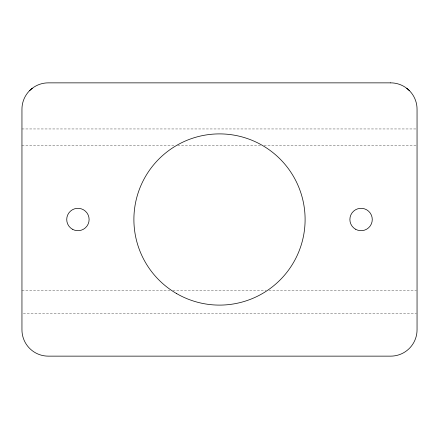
<?xml version="1.0" encoding="UTF-8"?>
<svg xmlns="http://www.w3.org/2000/svg" width="439" height="439" viewBox="0 0 439 439"><rect width="100%" height="100%" fill="white"/><g stroke="black" fill="none" stroke-linecap="round" stroke-linejoin="round"><path stroke-width="0.33" stroke-dasharray="2.19 1.65" d="M21.95 128.956L416.364 128.956M21.95 145.419L174.914 145.419M177.658 145.419L261.342 145.419M264.086 145.419L416.364 145.419M21.95 290.289L170.112 290.289M172.856 290.289L266.144 290.289M268.887 290.289L416.364 290.289M23.322 313.336L416.364 313.336"/><path stroke-width="0.66" d="M29.665 90.577L32.256 88.305M406.744 88.305L409.335 90.577M390.71 82.861L48.29 82.861A26.34 26.34 0 0 0 21.95 109.201L21.95 329.799A26.34 26.34 0 0 0 48.29 356.139L390.71 356.139A26.34 26.34 0 0 0 417.05 329.799L417.05 109.201A26.34 26.34 0 0 0 390.71 82.861M176.697 293.636A85.605 85.605 0 0 0 305.105 219.5A85.605 85.605 0 0 0 176.697 145.364A85.605 85.605 0 0 0 176.697 293.636M72.325 229.196A11.194 11.194 0 0 0 89.117 219.5A11.194 11.194 0 0 0 72.325 209.804A11.194 11.194 0 0 0 72.325 229.196M355.48 229.196A11.194 11.194 0 0 0 372.272 219.5A11.194 11.194 0 0 0 355.48 209.804A11.194 11.194 0 0 0 355.48 229.196"/></g></svg>
